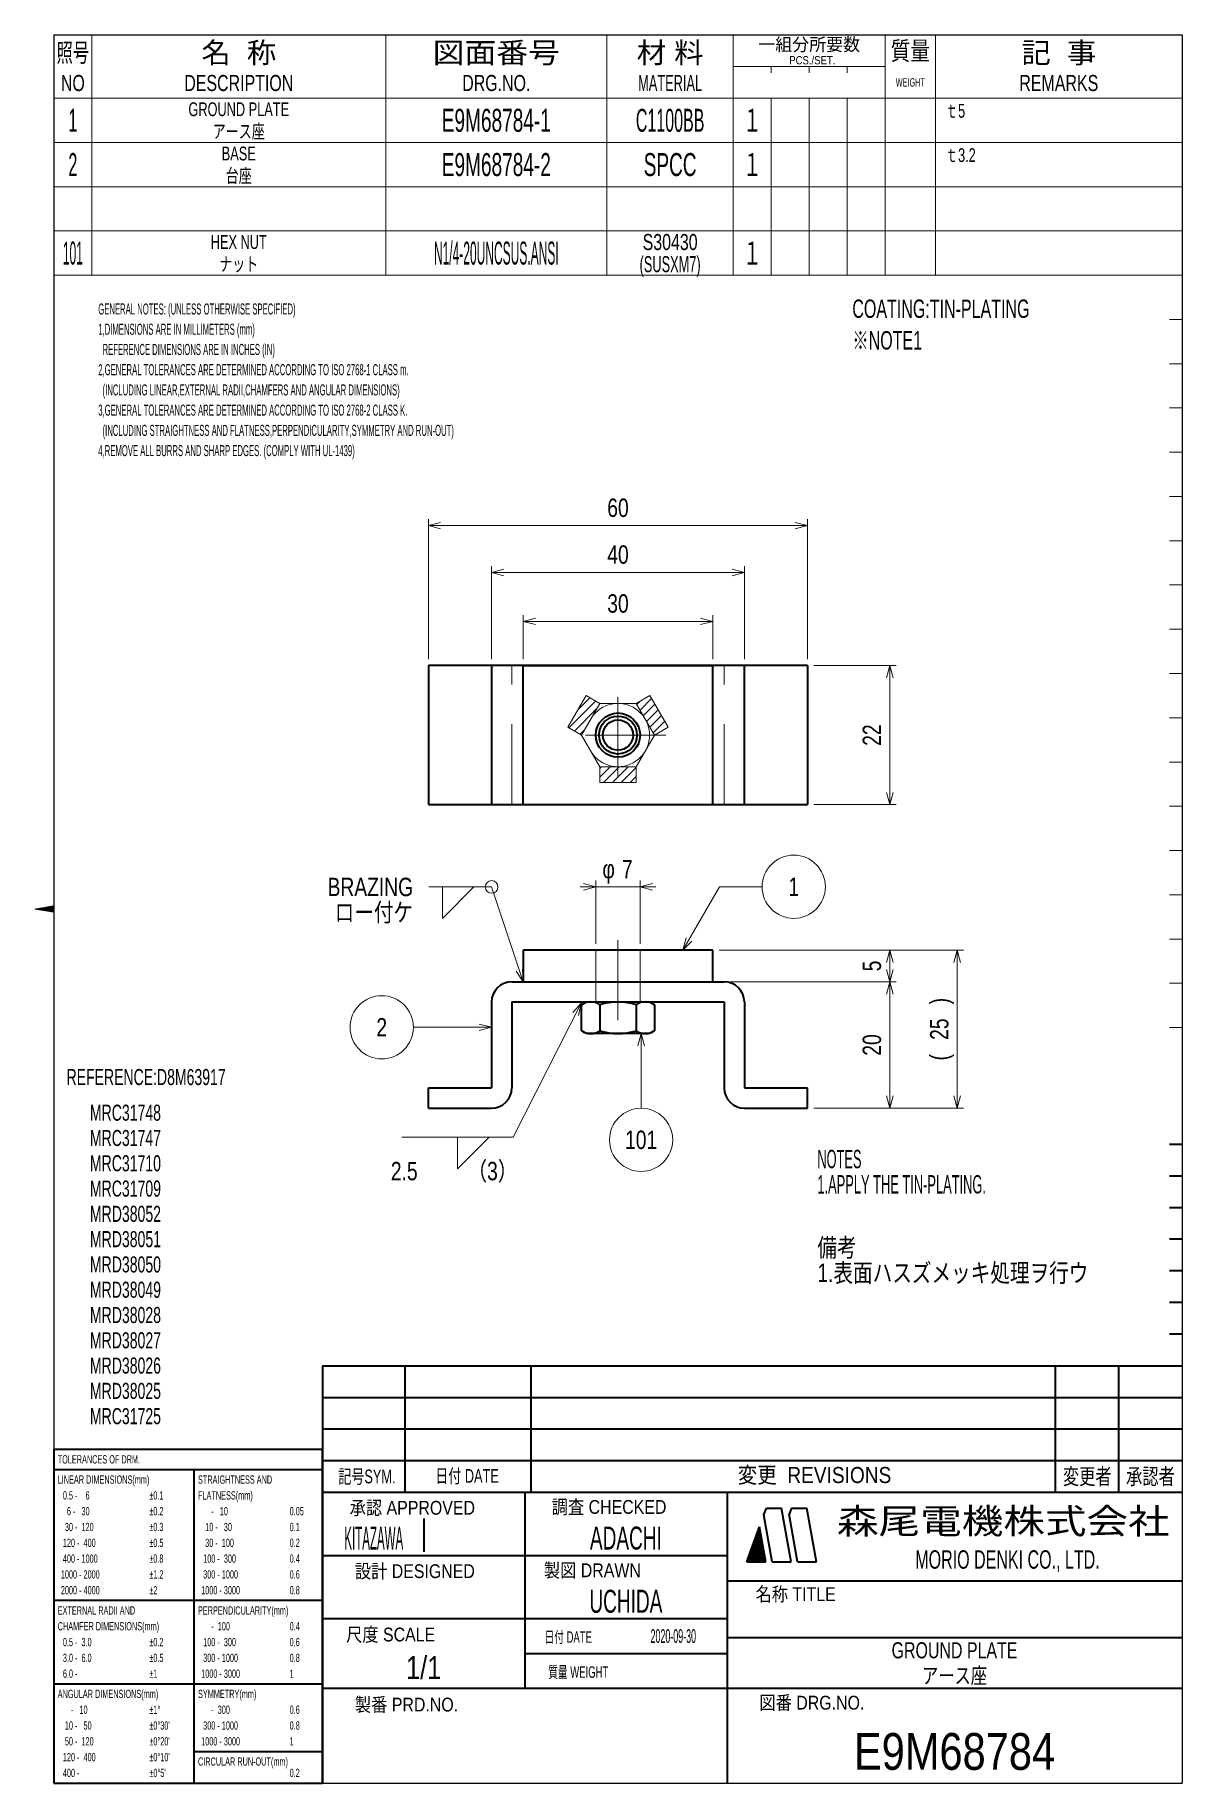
# Model space of a CAD drawing. Header units: millimetres. Extents: x -975 to 199, y 10 to 287.
# Drawn here: x 17.8 to 199.3, y 10.3 to 286.8 of the extents above.
import ezdxf
from ezdxf.enums import TextEntityAlignment as Align

# ---------------------------------------------------------------- set-up
doc = ezdxf.new("R2010")
doc.units = ezdxf.units.MM
for name, pattern in [('DASHDOT', [25.3, 12.7, -6.3, 0, -6.3]), ('DASHED', [19, 12.7, -6.3]), ('DIVIDE', [31.6, 12.7, -6.3, 0, -6.3, 0, -6.3])]:
    doc.linetypes.add(name, pattern=pattern)
for name, color, linetype in [('GR1_02', 7, 'Continuous'), ('GR1_03', 7, 'Continuous'), ('GR1_04', 7, 'Continuous'), ('GR1_15', 7, 'Continuous'), ('GR1_16', 7, 'Continuous'), ('図面枠E9M', 7, 'Continuous'), ('表題、部品表_01', 7, 'Continuous'), ('表題、部品表_02', 7, 'Continuous'), ('表題、部品表_03', 7, 'Continuous')]:
    doc.layers.add(name, color=color, linetype=linetype)
doc.styles.add('HG丸ｺﾞｼｯｸM-PRO', font='')
doc.styles.get('HG丸ｺﾞｼｯｸM-PRO').set_extended_font_data('HG丸ｺﾞｼｯｸM-PRO')
pattern_1 = [(45, (0, 0), (-0.707107, 0.707107), [])]

# ---------------------------------------------------------------- blocks, each defined once
blk = doc.blocks.new('BLKF024')
at = {"layer": '図面枠E9M', "color": 4, "linetype": 'Continuous', "lineweight": 13}
for p, q in [((17.775844, 148.495693), (17.786182, 148.50603)), ((17.897062, 148.47549), (17.955887, 148.534315)), ((18.018281, 148.455287), (18.125593, 148.562599)), ((18.139499, 148.435083), (18.295299, 148.590883)), ((18.260717, 148.41488), (18.465004, 148.619167)), ((18.381936, 148.394677), (18.63471, 148.647452)), ((18.503154, 148.374474), (18.804416, 148.675736)), ((18.624372, 148.354271), (18.974121, 148.70402)), ((18.745591, 148.334068), (19.143827, 148.732304)), ((18.866809, 148.313865), (19.313532, 148.760589)), ((18.988027, 148.293662), (19.483238, 148.788873)), ((19.109245, 148.273459), (19.652944, 148.817157)), ((19.230464, 148.253256), (19.822649, 148.845442)), ((19.351682, 148.233053), (19.992355, 148.873726)), ((19.4729, 148.21285), (20.162061, 148.90201)), ((19.594119, 148.192647), (20.331766, 148.930294)), ((19.715337, 148.172444), (20.501472, 148.958579)), ((19.836555, 148.152241), (20.671177, 148.986863)), ((19.957774, 148.132038), (20.75, 148.924264)), ((20.078992, 148.111835), (20.75, 148.782843)), ((20.20021, 148.091632), (20.75, 148.641421)), ((20.321429, 148.071429), (20.75, 148.5)), ((20.442647, 148.051226), (20.75, 148.358579)), ((20.563865, 148.031022), (20.75, 148.217157)), ((20.685083, 148.010819), (20.75, 148.075736))]:
    blk.add_line(p, q, dxfattribs=at)
blk = doc.blocks.new('BLKF025')
at = {"layer": '図面枠E9M', "color": 3, "linetype": 'Continuous', "lineweight": 35}
for p, q in [((131.756831, 48.999879), (132.5833, 49.826349)), ((131.83776, 49.22223), (132.562102, 49.946572)), ((131.918689, 49.44458), (132.540903, 50.066794)), ((131.999617, 49.66693), (132.519705, 50.187017)), ((132.080546, 49.88928), (132.498506, 50.30724)), ((132.161475, 50.111631), (132.477307, 50.427463)), ((132.242404, 50.333981), (132.456109, 50.547686)), ((132.323333, 50.556331), (132.43491, 50.667909)), ((132.404262, 50.778681), (132.413712, 50.788131)), ((130.407871, 45.246757), (132.943675, 47.782561)), ((130.461969, 45.442276), (132.922477, 47.902784)), ((130.542898, 45.664626), (132.901278, 48.023006)), ((130.549292, 45.246757), (132.964874, 47.662338)), ((130.623827, 45.886976), (132.88008, 48.143229)), ((130.690714, 45.246757), (132.986072, 47.542115)), ((130.704756, 46.109327), (132.858881, 48.263452)), ((130.785684, 46.331677), (132.837682, 48.383675)), ((130.832135, 45.246757), (133.007271, 47.421892)), ((130.866613, 46.554027), (132.816484, 48.503898)), ((130.947542, 46.776377), (132.795285, 48.624121)), ((130.973556, 45.246757), (133.028469, 47.301669)), ((131.028471, 46.998727), (132.774087, 48.744343)), ((131.1094, 47.221078), (132.752888, 48.864566)), ((131.114978, 45.246757), (133.049668, 47.181447)), ((131.190329, 47.443428), (132.73169, 48.984789)), ((131.256399, 45.246757), (133.070866, 47.061224)), ((131.271258, 47.665778), (132.710491, 49.105012)), ((131.352186, 47.888128), (132.689293, 49.225235)), ((131.433115, 48.110479), (132.668094, 49.345457)), ((131.514044, 48.332829), (132.646896, 49.46568)), ((131.594973, 48.555179), (132.625697, 49.585903)), ((131.675902, 48.777529), (132.604499, 49.706126)), ((131.397821, 45.246757), (133.092065, 46.941001)), ((131.539242, 45.246757), (133.113263, 46.820778)), ((131.680663, 45.246757), (133.134462, 46.700555)), ((131.822085, 45.246757), (133.15566, 46.580332)), ((131.963506, 45.246757), (133.176859, 46.46011)), ((132.104927, 45.246757), (133.198057, 46.339887)), ((132.246349, 45.246757), (133.219256, 46.219664)), ((132.38777, 45.246757), (133.240455, 46.099441)), ((132.529191, 45.246757), (133.261653, 45.979218)), ((132.670613, 45.246757), (133.282852, 45.858995)), ((132.812034, 45.246757), (133.30405, 45.738773)), ((132.953455, 45.246757), (133.325249, 45.61855)), ((133.094877, 45.246757), (133.346447, 45.498327)), ((133.236298, 45.246757), (133.367646, 45.378104)), ((133.37772, 45.246757), (133.388844, 45.257881))]:
    blk.add_line(p, q, dxfattribs=at)
blk = doc.blocks.new('BLKF023')
at = {"layer": '図面枠E9M', "color": 2, "linetype": 'Continuous', "lineweight": 25}
for p, q in [((20.75, 286.75), (20.75, 10.25)), ((20.75, 286.75), (199.25, 286.75)), ((199.25, 286.75), (199.25, 10.25)), ((20.75, 10.25), (199.25, 10.25))]:
    blk.add_line(p, q, dxfattribs=at)
at = {"layer": '図面枠E9M', "color": 4, "linetype": 'Continuous', "lineweight": 13}
for p, q in [((199.25, 269.75), (197.25, 269.75)), ((199.25, 262.75), (197.25, 262.75)), ((199.25, 255.75), (197.25, 255.75)), ((199.25, 248.75), (197.25, 248.75)), ((199.25, 241.75), (197.25, 241.75)), ((199.25, 234.75), (197.25, 234.75)), ((199.25, 227.75), (197.25, 227.75)), ((199.25, 220.75), (197.25, 220.75)), ((199.25, 213.75), (197.25, 213.75)), ((199.25, 206.75), (197.25, 206.75)), ((199.25, 199.75), (197.25, 199.75)), ((199.25, 192.75), (197.25, 192.75)), ((199.25, 185.75), (197.25, 185.75)), ((199.25, 178.75), (197.25, 178.75)), ((199.25, 171.75), (197.25, 171.75)), ((199.25, 164.75), (197.25, 164.75)), ((199.25, 157.75), (197.25, 157.75)), ((199.25, 150.75), (197.25, 150.75)), ((20.75, 149), (17.75, 148.5)), ((17.75, 148.5), (20.75, 148)), ((199.25, 143.75), (197.25, 143.75)), ((199.25, 136.75), (197.25, 136.75)), ((197.25, 129.75), (199.25, 129.75))]:
    blk.add_line(p, q, dxfattribs=at)
at = {"layer": '図面枠E9M', "color": 3, "linetype": 'Continuous', "lineweight": 35}
for p, q in [((199.25, 111.25), (197.25, 111.25)), ((199.25, 106.25), (197.25, 106.25)), ((199.25, 101.25), (197.25, 101.25)), ((199.25, 96.25), (197.25, 96.25)), ((199.25, 91.25), (197.25, 91.25)), ((199.25, 86.25), (197.25, 86.25)), ((199.25, 81.25), (197.25, 81.25)), ((63.25, 76.25), (199.25, 76.25)), ((63.25, 76.25), (63.25, 10.25)), ((76.25, 76.25), (76.25, 56.25)), ((96.25, 56.25), (96.25, 76.25)), ((179.25, 56.25), (179.25, 76.25)), ((189.25, 56.25), (189.25, 76.25)), ((63.25, 71.25), (199.25, 71.25)), ((63.25, 66.25), (199.25, 66.25)), ((63.25, 61.25), (199.25, 61.25)), ((63.25, 56.25), (199.25, 56.25)), ((95.25, 56.25), (95.25, 25.25)), ((127.25, 56.25), (127.25, 10.25)), ((133.09, 52.65), (133.48, 53.75)), ((134.39, 45.25), (133.09, 52.65)), ((133.48, 53.75), (135.89, 53.75)), ((137.39, 45.25), (135.89, 53.75)), ((137.43, 53.75), (137.07, 52.76)), ((138.39, 45.25), (137.07, 52.76)), ((137.43, 53.75), (139.89, 53.75)), ((141.39, 45.25), (139.89, 53.75)), ((79.27, 52.11), (79.27, 46.8)), ((130.39, 45.25), (132.41, 50.8)), ((133.39, 45.25), (132.41, 50.8)), ((63.25, 46.25), (127.25, 46.25)), ((130.39, 45.25), (133.39, 45.25)), ((134.39, 45.25), (137.39, 45.25)), ((138.39, 45.25), (141.39, 45.25)), ((127.25, 42.25), (199.25, 42.25)), ((63.25, 36.25), (127.25, 36.25)), ((127.25, 33.25), (199.25, 33.25)), ((95.25, 30.75), (127.25, 30.75)), ((63.25, 25.25), (199.25, 25.25))]:
    blk.add_line(p, q, dxfattribs=at)
at = {"layer": '図面枠E9M', "color": 4, "linetype": 'Continuous', "lineweight": 13}
blk.add_blockref('BLKF024', (0, 0), dxfattribs=at)
at = {"layer": '図面枠E9M', "color": 3, "linetype": 'Continuous', "lineweight": 35}
blk.add_blockref('BLKF025', (0, 0), dxfattribs=at)
at = {"layer": '図面枠E9M', "color": 4, "linetype": 'Continuous', "lineweight": 13, "style": 'HG丸ｺﾞｼｯｸM-PRO'}
for s, height, width, p in [('記号SYM.', 2.182, 0.69227, (70.28, 58.74)), ('日付 DATE', 2.182, 0.692507, (86.12, 58.83)), ('変更  REVISIONS', 2.5455, 0.887352, (141.1, 58.97)), ('変更者', 2.545, 0.741121, (184.25, 58.75)), ('承認者', 2.545, 0.741121, (194.25, 58.75)), ('調査 CHECKED', 2.182, 0.863174, (108.59, 53.92)), ('承認 APPROVED', 2.1818, 0.863151, (77.46, 53.79)), ('設計 DESIGNED', 2.1818, 0.862613, (77.86, 43.76)), ('製図 DRAWN', 2.182, 0.863099, (105.95, 43.9)), ('名称 TITLE', 2.182, 0.862489, (138.11, 40.12)), ('尺度 SCALE', 2.182, 0.862581, (74.03, 33.74)), ('日付 DATE', 1.818, 0.618255, (102.13, 33.34)), ('質量 WEIGHT', 1.818, 0.618812, (103.71, 27.8)), ('製番 PRD.NO.', 2.182, 0.863299, (76.54, 22.66)), ('図番 DRG.NO.', 2.182, 0.863083, (140.68, 22.96))]:
    blk.add_text(s, height=height, dxfattribs=dict(at, width=width)).set_placement(p, align=Align.MIDDLE_CENTER)
at = {"layer": '図面枠E9M', "color": 2, "linetype": 'Continuous', "lineweight": 25, "style": 'HG丸ｺﾞｼｯｸM-PRO', "width": 1.206081}
blk.add_text('森尾電機株式会社', height=4, dxfattribs=at).set_placement((170.97, 51.68), align=Align.MIDDLE_CENTER)
at = {"layer": '図面枠E9M', "color": 3, "linetype": 'Continuous', "lineweight": 35, "style": 'HG丸ｺﾞｼｯｸM-PRO', "width": 0.652197}
blk.add_text('MORIO DENKI CO., LTD.', height=2.9091, dxfattribs=at).set_placement((171.63, 45.61), align=Align.MIDDLE_CENTER)
blk = doc.blocks.new('BLKF026')
at = {"layer": '図面枠E9M', "color": 3, "linetype": 'Continuous', "lineweight": 35, "style": 'HG丸ｺﾞｼｯｸM-PRO'}
for s, height, width, p in [('KITAZAWA', 3.636, 0.374534, (71.36, 49)), ('ADACHI', 3.636, 0.619335, (111.25, 49)), ('UCHIDA', 3.636, 0.61989, (111.25, 39)), ('2020-09-30', 2.182, 0.482412, (118.75, 33.5)), ('1/1', 3.636, 0.828847, (79.25, 28.5)), ('GROUND PLATE', 2.5455, 0.741273, (163.25, 31.25)), ('E9M68784', 5.818, 0.845879, (163.25, 15.25))]:
    blk.add_text(s, height=height, dxfattribs=dict(at, width=width)).set_placement(p, align=Align.MIDDLE_CENTER)
blk = doc.blocks.new('BLKF027')
at = {"layer": '表題、部品表_02', "color": 4, "linetype": 'Continuous', "lineweight": 13}
for p, q in [((20.75, 276.75), (20.75, 269.75)), ((20.75, 276.75), (199.25, 276.75)), ((26.75, 276.75), (26.75, 269.75)), ((73.25, 276.75), (73.25, 269.75)), ((108.25, 276.75), (108.25, 269.75)), ((128.25, 276.75), (128.25, 269.75)), ((134.25, 276.75), (134.25, 269.75)), ((140.25, 276.75), (140.25, 269.75)), ((146.25, 269.75), (146.25, 276.75)), ((152.25, 276.75), (152.25, 269.75)), ((160.25, 276.75), (160.25, 269.75)), ((199.25, 276.75), (199.25, 269.75)), ((20.75, 269.75), (199.25, 269.75))]:
    blk.add_line(p, q, dxfattribs=at)
blk = doc.blocks.new('BLKF034')
at = {"layer": 'GR1_04', "color": 3, "linetype": 'Continuous', "lineweight": 35}
for p, q in [((104.23, 133.35), (105, 133.79)), ((104.23, 129.24), (104.23, 133.35)), ((105, 133.79), (115, 133.79)), ((107.11, 133.35), (107.11, 129.24)), ((112.89, 133.35), (112.89, 129.24)), ((115, 133.79), (115.77, 133.35)), ((115.77, 133.35), (115.77, 129.24)), ((105, 128.79), (104.23, 129.24)), ((115, 128.79), (105, 128.79)), ((115.77, 129.24), (115, 128.79))]:
    blk.add_line(p, q, dxfattribs=at)
for centre, radius, start, end in [((105.67, 131.24), 2.56, 55.6158, 124.3842), ((110, 124.24), 9.55, 72.412, 107.588), ((114.33, 131.24), 2.56, 55.6158, 124.3842), ((105.67, 131.35), 2.56, 235.6158, 304.3842), ((110, 138.35), 9.55, 252.412, 287.588), ((114.33, 131.35), 2.56, 235.6158, 304.3842)]:
    blk.add_arc(centre, radius, start, end, dxfattribs=at)
blk = doc.blocks.new('BLKF035')
at = {"layer": 'GR1_02', "color": 3, "linetype": 'Continuous', "lineweight": 35}
for p, q in [((95, 165.01), (95, 187.01)), ((95, 187.01), (125, 187.01)), ((125, 165.01), (125, 187.01)), ((95, 165.01), (125, 165.01))]:
    blk.add_line(p, q, dxfattribs=at)
at = {"layer": 'GR1_02', "color": 4, "linetype": 'DASHDOT', "lineweight": 13}
for p, q in [((110, 169.36), (110, 183.06)), ((117.57, 176.01), (102.47, 176.01))]:
    blk.add_line(p, q, dxfattribs=at)
at = {"layer": 'GR1_02', "color": 3, "linetype": 'Continuous', "lineweight": 35}
blk.add_circle((110, 176.01), 3.5, dxfattribs=at)
blk = doc.blocks.new('BLKF037')
at = {"layer": 'GR1_02', "color": 3, "linetype": 'Continuous', "lineweight": 35}
for p, q in [((125, 141.99), (95, 141.99)), ((95, 141.99), (95, 136.99)), ((125, 136.99), (125, 141.99)), ((95, 136.99), (125, 136.99))]:
    blk.add_line(p, q, dxfattribs=at)
blk = doc.blocks.new('BLKF036')
at = {"layer": 'GR1_02', "color": 4, "linetype": 'DASHED', "lineweight": 13}
for p, q in [((106.5, 141.99), (106.5, 136.99)), ((113.5, 141.99), (113.5, 136.99))]:
    blk.add_line(p, q, dxfattribs=at)
at = {"layer": 'GR1_02', "color": 3, "linetype": 'Continuous', "lineweight": 35}
blk.add_blockref('BLKF037', (0, 0), dxfattribs=at)
blk = doc.blocks.new('BLKF038')
at = {"layer": 'GR1_03', "color": 3, "linetype": 'Continuous', "lineweight": 35}
for p, q in [((93.2, 136.99), (126.8, 136.99)), ((90, 133.79), (90, 120.19)), ((93.2, 133.79), (93.2, 120.19)), ((93.2, 133.79), (126.8, 133.79)), ((126.8, 133.79), (126.8, 120.19)), ((130, 133.79), (130, 120.19)), ((80, 116.99), (80, 120.19)), ((80, 120.19), (90, 120.19)), ((130, 120.19), (140, 120.19)), ((140, 116.99), (140, 120.19)), ((80, 116.99), (90, 116.99)), ((130, 116.99), (140, 116.99))]:
    blk.add_line(p, q, dxfattribs=at)
at = {"layer": 'GR1_03', "color": 4, "linetype": 'DASHED', "lineweight": 13}
for p, q in [((106.5, 136.99), (106.5, 133.79)), ((113.5, 136.99), (113.5, 133.79))]:
    blk.add_line(p, q, dxfattribs=at)
at = {"layer": 'GR1_03', "color": 3, "linetype": 'Continuous', "lineweight": 35}
for centre, start, end in [((93.2, 133.79), 90, 180), ((126.8, 133.79), 0, 90), ((90, 120.19), 270, 0), ((130, 120.19), 180, 270)]:
    blk.add_arc(centre, 3.2, start, end, dxfattribs=at)
blk = doc.blocks.new('BLKF039')
at = {"layer": 'GR1_03', "color": 3, "linetype": 'Continuous', "lineweight": 35}
for p, q in [((80, 187.01), (80, 165.01)), ((140, 187.01), (80, 187.01)), ((90, 187.01), (90, 165.01)), ((130, 165.01), (130, 187.01)), ((140, 187.01), (140, 165.01)), ((80, 165.01), (140, 165.01))]:
    blk.add_line(p, q, dxfattribs=at)
at = {"layer": 'GR1_03', "color": 4, "linetype": 'DASHED', "lineweight": 13}
for p, q in [((93.2, 165.01), (93.2, 187.01)), ((126.8, 165.01), (126.8, 187.01))]:
    blk.add_line(p, q, dxfattribs=at)
blk = doc.blocks.new('BLKF040')
at = {"layer": 'GR1_04', "color": 4, "linetype": 'DASHED', "lineweight": 13}
for p, q in [((107.11, 181.01), (104.23, 176.01)), ((112.89, 181.01), (107.11, 181.01)), ((115.77, 176.01), (112.89, 181.01)), ((104.23, 176.01), (107.11, 171.01)), ((112.89, 171.01), (115.77, 176.01)), ((107.11, 171.01), (112.89, 171.01))]:
    blk.add_line(p, q, dxfattribs=at)
blk.add_circle((110, 176.01), 5, dxfattribs=at)
at = {"layer": 'GR1_04', "color": 3, "linetype": 'Continuous', "lineweight": 35}
for radius in [3, 2.4]:
    blk.add_circle((110, 176.01), radius, dxfattribs=at)
blk = doc.blocks.new('FXTIP_ARROW_S')
at = {"color": 0, "linetype": 'Continuous', "lineweight": -2}
for q in [(-1, 0), (-0.97, 0.26), (-0.97, -0.26)]:
    blk.add_line((0, 0), q, dxfattribs=at)
blk = doc.blocks.new('FXTIP_ARROW_E')
at = {"color": 0, "linetype": 'Continuous', "lineweight": -2}
for q in [(-1, 0), (-0.97, 0.26), (-0.97, -0.26)]:
    blk.add_line((0, 0), q, dxfattribs=at)
blk = doc.blocks.new('BLKF041')
at = {"layer": '表題、部品表_02', "color": 4, "linetype": 'Continuous', "lineweight": 13}
for p, q in [((20.75, 269.75), (20.75, 262.75)), ((20.75, 269.75), (199.25, 269.75)), ((26.75, 269.75), (26.75, 262.75)), ((73.25, 269.75), (73.25, 262.75)), ((108.25, 269.75), (108.25, 262.75)), ((128.25, 269.75), (128.25, 262.75)), ((134.25, 269.75), (134.25, 262.75)), ((140.25, 269.75), (140.25, 262.75)), ((146.25, 262.75), (146.25, 269.75)), ((152.25, 269.75), (152.25, 262.75)), ((160.25, 269.75), (160.25, 262.75)), ((199.25, 269.75), (199.25, 262.75)), ((20.75, 262.75), (199.25, 262.75))]:
    blk.add_line(p, q, dxfattribs=at)
blk = doc.blocks.new('BLKF043')
at = {"layer": '表題、部品表_02', "color": 4, "linetype": 'Continuous', "lineweight": 13}
for p, q in [((20.75, 255.75), (20.75, 248.75)), ((20.75, 255.75), (199.25, 255.75)), ((26.75, 255.75), (26.75, 248.75)), ((73.25, 255.75), (73.25, 248.75)), ((108.25, 255.75), (108.25, 248.75)), ((128.25, 255.75), (128.25, 248.75)), ((134.25, 255.75), (134.25, 248.75)), ((140.25, 255.75), (140.25, 248.75)), ((146.25, 248.75), (146.25, 255.75)), ((152.25, 255.75), (152.25, 248.75)), ((160.25, 255.75), (160.25, 248.75)), ((199.25, 255.75), (199.25, 248.75)), ((20.75, 248.75), (199.25, 248.75))]:
    blk.add_line(p, q, dxfattribs=at)
blk = doc.blocks.new('BLKF045')
at = {"layer": '表題、部品表_02', "color": 4, "linetype": 'Continuous', "lineweight": 13}
for p, q in [((20.75, 262.75), (20.75, 255.75)), ((20.75, 262.75), (199.25, 262.75)), ((26.75, 262.75), (26.75, 255.75)), ((73.25, 262.75), (73.25, 255.75)), ((108.25, 262.75), (108.25, 255.75)), ((128.25, 262.75), (128.25, 255.75)), ((134.25, 262.75), (134.25, 255.75)), ((140.25, 262.75), (140.25, 255.75)), ((146.25, 255.75), (146.25, 262.75)), ((152.25, 262.75), (152.25, 255.75)), ((160.25, 262.75), (160.25, 255.75)), ((199.25, 262.75), (199.25, 255.75)), ((20.75, 255.75), (199.25, 255.75))]:
    blk.add_line(p, q, dxfattribs=at)
blk = doc.blocks.new('BLKF047')
at = {"layer": '表題、部品表_01', "color": 4, "linetype": 'Continuous', "lineweight": 13}
for p, q in [((20.75, 286.75), (20.75, 276.75)), ((20.75, 286.75), (199.25, 286.75)), ((26.75, 286.75), (26.75, 276.75)), ((73.25, 286.75), (73.25, 276.75)), ((108.25, 286.75), (108.25, 276.75)), ((128.25, 286.75), (128.25, 276.75)), ((152.25, 286.75), (152.25, 276.75)), ((160.25, 286.75), (160.25, 276.75)), ((199.25, 286.75), (199.25, 276.75)), ((128.25, 281.75), (152.25, 281.75)), ((134.25, 280.75), (134.25, 281.75)), ((140.25, 281.75), (140.25, 280.75)), ((146.25, 281.75), (146.25, 280.75)), ((20.75, 276.75), (199.25, 276.75))]:
    blk.add_line(p, q, dxfattribs=at)
at = {"layer": '表題、部品表_01', "color": 3, "linetype": 'Continuous', "lineweight": 35, "style": 'HG丸ｺﾞｼｯｸM-PRO'}
for s, height, width, p in [('照号', 2.909, 0.651535, (23.75, 283.95)), ('名  称', 3.273, 1.042426, (50, 283.95)), ('図面番号', 3.273, 1.127518, (90.75, 283.95)), ('材 料', 3.273, 1.042439, (118.25, 283.95)), ('一組分所要数', 2.036, 0.966638, (140.25, 285.25)), ('質量', 2.909, 0.781842, (156.25, 284.25)), ('記  事', 3.273, 1.042426, (179.75, 283.95)), ('PCS./SET.', 1.309, 0.862935, (140.75, 282.75)), ('NO', 2.545, 0.740841, (23.75, 279.15)), ('DESCRIPTION', 2.5455, 0.741365, (50, 279.15)), ('DRG.NO.', 2.545, 0.741189, (90.75, 279.15)), ('MATERIAL', 2.545, 0.594756, (118.25, 279.15)), ('WEIGHT', 1.309, 0.635507, (156.25, 279.25)), ('REMARKS', 2.545, 0.742803, (179.75, 279.15))]:
    blk.add_text(s, height=height, dxfattribs=dict(at, width=width)).set_placement(p, align=Align.MIDDLE_CENTER)
blk = doc.blocks.new('BLKF046')
at = {"layer": '表題、部品表_01', "color": 3, "linetype": 'Continuous', "lineweight": 13}
blk.add_blockref('BLKF047', (0, 0), dxfattribs=at)
blk = doc.blocks.new('BLKF048')
at = {"layer": '図面枠E9M', "color": 3, "linetype": 'Continuous', "lineweight": 35}
for p, q in [((20.75, 63.05), (63.25, 63.05)), ((20.75, 63.05), (20.75, 10.25)), ((63.25, 10.25), (63.25, 63.05)), ((20.75, 59.85), (63.25, 59.85)), ((42.95, 10.25), (42.95, 59.85)), ((20.75, 39.15), (42.95, 39.15)), ((42.95, 39.15), (63.25, 39.15)), ((20.75, 25.95), (42.95, 25.95)), ((42.95, 25.95), (63.25, 25.95)), ((42.95, 15.25), (63.25, 15.25)), ((20.75, 10.25), (63.25, 10.25))]:
    blk.add_line(p, q, dxfattribs=at)
at = {"layer": '図面枠E9M', "color": 4, "linetype": 'Continuous', "lineweight": 13, "style": 'HG丸ｺﾞｼｯｸM-PRO'}
for s, height, width, p in [('TOLERANCES OF DRM.', 1.3091, 0.578171, (21.35, 61.45)), ('LINEAR DIMENSIONS(mm)', 1.3091, 0.578157, (21.35, 58.25)), ('STRAIGHTNESS AND', 1.3091, 0.577537, (43.55, 58.25)), (' 0.5 -    6', 1.3091, 0.576124, (21.85, 55.75)), ('±0.1', 1.309, 0.576447, (35.85, 55.75)), ('FLATNESS(mm)', 1.3091, 0.578373, (43.55, 55.75)), ('   6 -   30', 1.3091, 0.576367, (21.85, 53.25)), ('±0.2', 1.309, 0.576447, (35.85, 53.25)), ('     -   10', 1.3091, 0.576414, (44.05, 53.25)), ('0.05', 1.309, 0.575594, (58.05, 53.25)), ('  30 -  120', 1.3091, 0.576292, (21.85, 50.75)), ('±0.3', 1.309, 0.576447, (35.85, 50.75)), ('  10 -   30', 1.3091, 0.576326, (44.05, 50.75)), ('0.1', 1.309, 0.575388, (58.05, 50.75)), (' 120 -  400', 1.3091, 0.576261, (21.85, 48.25)), ('±0.5', 1.309, 0.576447, (35.85, 48.25)), ('  30 -  100', 1.3091, 0.576292, (44.05, 48.25)), ('0.2', 1.309, 0.575388, (58.05, 48.25)), (' 400 - 1000', 1.3091, 0.576235, (21.85, 45.75)), ('±0.8', 1.309, 0.576447, (35.85, 45.75)), (' 100 -  300', 1.3091, 0.576261, (44.05, 45.75)), ('0.4', 1.309, 0.575388, (58.05, 45.75)), ('1000 - 2000', 1.3091, 0.576211, (21.85, 43.25)), ('±1.2', 1.309, 0.576447, (35.85, 43.25)), (' 300 - 1000', 1.3091, 0.576235, (44.05, 43.25)), ('0.6', 1.309, 0.575388, (58.05, 43.25)), ('2000 - 4000', 1.3091, 0.576211, (21.85, 40.75)), ('±2', 1.309, 0.577311, (35.85, 40.75)), ('1000 - 3000', 1.3091, 0.576211, (44.05, 40.75)), ('0.8', 1.309, 0.575388, (58.05, 40.75)), ('EXTERNAL RADII AND', 1.3091, 0.577966, (21.35, 37.55)), ('PERPENDICULARITY(mm)', 1.3091, 0.577743, (43.55, 37.55)), ('CHAMFER DIMENSIONS(mm)', 1.3091, 0.57813, (21.35, 35.05)), (' 0.5 -  3.0', 1.3091, 0.575865, (21.85, 32.55)), ('±0.2', 1.309, 0.576447, (35.85, 32.55)), (' 100 -  300', 1.3091, 0.576261, (44.05, 32.55)), ('     -  100', 1.3091, 0.576367, (44.05, 35.05)), ('0.4', 1.309, 0.575388, (58.05, 35.05)), ('0.6', 1.309, 0.575388, (58.05, 32.55)), (' 3.0 -  6.0', 1.3091, 0.575865, (21.85, 30.05)), ('±0.5', 1.309, 0.576447, (35.85, 30.05)), (' 300 - 1000', 1.3091, 0.576235, (44.05, 30.05)), ('0.8', 1.309, 0.575388, (58.05, 30.05)), (' 6.0 -', 1.309, 0.576034, (21.85, 27.55)), ('±1', 1.309, 0.577311, (35.85, 27.55)), ('1000 - 3000', 1.3091, 0.576211, (44.05, 27.55)), ('1', 1.31, 0.576062, (58.05, 27.55)), ('ANGULAR DIMENSIONS(mm)', 1.3091, 0.577928, (21.35, 24.35)), ('SYMMETRY(mm)', 1.3091, 0.577897, (43.55, 24.35)), ('     -   10', 1.3091, 0.576414, (21.85, 21.85)), ('±1°', 1.309, 0.577649, (35.85, 21.85)), ('     -  300', 1.3091, 0.576367, (44.05, 21.85)), ('0.6', 1.309, 0.575388, (58.05, 21.85)), ('  10 -   50', 1.3091, 0.576326, (21.85, 19.35)), ("±0°30'", 1.309, 0.576786, (35.85, 19.35)), (' 300 - 1000', 1.3091, 0.576235, (44.05, 19.35)), ('0.8', 1.309, 0.575388, (58.05, 19.35)), ('  50 -  120', 1.3091, 0.576292, (21.85, 16.85)), ("±0°20'", 1.309, 0.576786, (35.85, 16.85)), ('1000 - 3000', 1.3091, 0.576211, (44.05, 16.85)), ('1', 1.31, 0.576062, (58.05, 16.85)), (' 120 -  400', 1.3091, 0.576261, (21.85, 14.35)), ("±0°10'", 1.309, 0.576786, (35.85, 14.35)), ('CIRCULAR RUN-OUT(mm)', 1.3091, 0.577678, (43.55, 13.65)), (' 400 -', 1.309, 0.576375, (21.85, 11.85)), ("±0°5'", 1.309, 0.576932, (35.85, 11.85)), ('0.2', 1.309, 0.575388, (58.05, 11.85))]:
    blk.add_text(s, height=height, dxfattribs=dict(at, width=width)).set_placement(p, align=Align.MIDDLE_LEFT)
blk = doc.blocks.new('BLKF049')
at = {"layer": 'GR1_16', "color": 4, "linetype": 'DIVIDE', "lineweight": 13}
for p, q in [((107.11, 168.51), (107.11, 171.01)), ((107.11, 171.01), (112.89, 171.01)), ((112.89, 168.51), (112.89, 171.01)), ((112.89, 168.51), (107.11, 168.51))]:
    blk.add_line(p, q, dxfattribs=at)
blk = doc.blocks.new('BLKF050')
at = {"layer": 'GR1_16', "color": 4, "linetype": 'DIVIDE', "lineweight": 13}
for p, q in [((115.05, 182.26), (112.89, 181.01)), ((115.77, 176.01), (112.89, 181.01)), ((115.05, 182.26), (117.94, 177.26)), ((117.94, 177.26), (115.77, 176.01))]:
    blk.add_line(p, q, dxfattribs=at)
blk = doc.blocks.new('BLKF051')
at = {"layer": 'GR1_16', "color": 4, "linetype": 'DIVIDE', "lineweight": 13}
for p, q in [((104.95, 182.26), (102.06, 177.26)), ((104.23, 176.01), (107.11, 181.01)), ((104.95, 182.26), (107.11, 181.01)), ((102.06, 177.26), (104.23, 176.01))]:
    blk.add_line(p, q, dxfattribs=at)

msp = doc.modelspace()

# ---------------------------------------------------------------- hatches: boundary and pattern name
at = {"layer": 'GR1_16', "linetype": 'DIVIDE', "lineweight": 13}
h = msp.add_hatch(dxfattribs=at)
h.set_pattern_fill('_USER', color=4, angle=45, style=0, pattern_type=0)
h.set_pattern_definition(pattern_1)
h.paths.add_polyline_path([(104.23, 176.01), (102.06, 177.26), (104.95, 182.26), (107.11, 181.01)], flags=0)
h = msp.add_hatch(dxfattribs=at)
h.set_pattern_fill('_USER', color=4, angle=45, style=0, pattern_type=0)
h.set_pattern_definition(pattern_1)
h.paths.add_polyline_path([(115.77, 176.01), (117.94, 177.26), (115.05, 182.26), (112.89, 181.01)], flags=0)
h = msp.add_hatch(dxfattribs=at)
h.set_pattern_fill('_USER', color=4, angle=45, style=0, pattern_type=0)
h.set_pattern_definition(pattern_1)
h.paths.add_polyline_path([(107.11, 171.01), (107.11, 168.51), (112.89, 168.51), (112.89, 171.01)], flags=0)

# ---------------------------------------------------------------- linework, layer by layer
at = {"layer": 'GR1_03', "color": 4, "linetype": 'DASHDOT', "lineweight": 13}
msp.add_line((110, 143.59), (110, 126.99), dxfattribs=at)
at = {"layer": 'GR1_15', "color": 4, "linetype": 'Continuous', "lineweight": 13}
for p, q in [((120.28, 141.99), (126.07, 152.02)), ((126.07, 152.02), (132.81, 152.02)), ((90, 129.79), (77.62, 129.79)), ((113.66, 128.79), (113.66, 116.99))]:
    msp.add_line(p, q, dxfattribs=at)
for centre in [(137.81, 152.02), (72.62, 129.79), (113.66, 111.99)]:
    msp.add_circle(centre, 5, dxfattribs=at)
at = {"layer": 'GR1_16', "color": 4, "linetype": 'Continuous', "lineweight": 13}
for p, q in [((80, 188.01), (80, 210.14)), ((140, 188.01), (140, 210.14)), ((80, 209.14), (140, 209.14)), ((90, 188.01), (90, 202.74)), ((130, 188.01), (130, 202.74)), ((90, 201.74), (130, 201.74)), ((95, 188.01), (95, 195)), ((95, 194), (125, 194)), ((125, 188.01), (125, 195)), ((141, 187.01), (154, 187.01)), ((153, 165.01), (153, 187.01)), ((141, 165.01), (154, 165.01)), ((106.5, 142.99), (106.5, 152.99)), ((113.5, 142.99), (113.5, 152.99)), ((90, 151.99), (80.08, 151.99)), ((82.21, 151.99), (82.21, 146.99)), ((82.21, 146.99), (87.21, 151.99)), ((95, 136.99), (90, 151.99)), ((104, 151.99), (106.5, 151.99)), ((106.5, 151.99), (113.5, 151.99)), ((113.5, 151.99), (116, 151.99)), ((126, 141.99), (154, 141.99)), ((153, 136.99), (153, 141.99)), ((127.8, 136.99), (154, 136.99)), ((153, 116.99), (153, 136.99)), ((104.19, 133.6), (93.44, 112.41)), ((141, 116.99), (154, 116.99)), ((93.44, 112.41), (75.79, 112.41)), ((84.62, 112.41), (84.62, 107.41)), ((84.62, 107.41), (89.62, 112.41))]:
    msp.add_line(p, q, dxfattribs=at)
at = {"layer": 'GR1_16', "color": 3, "linetype": 'Continuous', "lineweight": 13}
for p, q in [((126, 141.99), (164.66, 141.99)), ((163.66, 116.99), (163.66, 141.99)), ((141, 116.99), (164.66, 116.99))]:
    msp.add_line(p, q, dxfattribs=at)
at = {"layer": 'GR1_16', "color": 4, "linetype": 'Continuous', "lineweight": 13}
msp.add_circle((90, 151.99), 1, dxfattribs=at)

# ---------------------------------------------------------------- block references
at = {"layer": 'GR1_02', "color": 3, "linetype": 'Continuous', "lineweight": 35}
msp.add_blockref('BLKF035', (0, 0), dxfattribs=at)
at = {"layer": 'GR1_02', "color": 4, "linetype": 'DASHED', "lineweight": 13}
msp.add_blockref('BLKF036', (0, 0), dxfattribs=at)
at = {"layer": 'GR1_03', "color": 3, "linetype": 'Continuous', "lineweight": 35}
for name in ['BLKF039', 'BLKF038']:
    msp.add_blockref(name, (0, 0), dxfattribs=at)
at = {"layer": 'GR1_04', "color": 4, "linetype": 'DASHED', "lineweight": 13}
msp.add_blockref('BLKF040', (0, 0), dxfattribs=at)
at = {"layer": 'GR1_04', "color": 3, "linetype": 'Continuous', "lineweight": 35}
msp.add_blockref('BLKF034', (0, 0), dxfattribs=at)
at = {"layer": 'GR1_15', "color": 4, "linetype": 'Continuous', "lineweight": 13, "xscale": 2, "yscale": 2}
for p, rotation in [((120.28, 141.99), 240), ((113.66, 128.79), 90)]:
    msp.add_blockref('FXTIP_ARROW_S', p, dxfattribs=dict(at, rotation=rotation))
msp.add_blockref('FXTIP_ARROW_S', (90, 129.79), dxfattribs=at)
at = {"layer": 'GR1_16', "color": 4, "linetype": 'Continuous', "lineweight": 13, "xscale": 2, "yscale": 2}
for name, p, rotation in [('FXTIP_ARROW_S', (80, 209.14), 180), ('FXTIP_ARROW_E', (140, 209.14), 360), ('FXTIP_ARROW_S', (90, 201.74), 180), ('FXTIP_ARROW_E', (130, 201.74), 360), ('FXTIP_ARROW_S', (95, 194), 180), ('FXTIP_ARROW_E', (125, 194), 360), ('FXTIP_ARROW_E', (153, 187.01), 90), ('FXTIP_ARROW_S', (153, 165.01), 270), ('FXTIP_ARROW_E', (106.5, 151.99), 360), ('FXTIP_ARROW_S', (113.5, 151.99), 180), ('FXTIP_ARROW_E', (153, 141.99), 90), ('FXTIP_ARROW_S', (95, 136.99), 288.434948822922), ('FXTIP_ARROW_S', (153, 136.99), 270), ('FXTIP_ARROW_E', (153, 136.99), 90), ('FXTIP_ARROW_S', (104.19, 133.6), 63.08768138577008), ('FXTIP_ARROW_S', (153, 116.99), 270)]:
    msp.add_blockref(name, p, dxfattribs=dict(at, rotation=rotation))
at = {"layer": 'GR1_16', "color": 4, "linetype": 'DIVIDE', "lineweight": 13}
for name in ['BLKF051', 'BLKF050', 'BLKF049']:
    msp.add_blockref(name, (0, 0), dxfattribs=at)
at = {"layer": 'GR1_16', "color": 3, "linetype": 'Continuous', "lineweight": 13, "xscale": 2, "yscale": 2}
for name, p, rotation in [('FXTIP_ARROW_E', (163.66, 141.99), 90), ('FXTIP_ARROW_S', (163.66, 116.99), 270)]:
    msp.add_blockref(name, p, dxfattribs=dict(at, rotation=rotation))
at = {"layer": '図面枠E9M', "color": 4, "linetype": 'Continuous', "lineweight": 35}
msp.add_blockref('BLKF023', (0, 0), dxfattribs=at)
at = {"layer": '図面枠E9M', "color": 4, "linetype": 'Continuous', "lineweight": 13}
msp.add_blockref('BLKF048', (0, 0), dxfattribs=at)
at = {"layer": '図面枠E9M', "color": 3, "linetype": 'Continuous', "lineweight": 35}
msp.add_blockref('BLKF026', (0, 0), dxfattribs=at)
at = {"layer": '表題、部品表_01', "color": 3, "linetype": 'Continuous', "lineweight": 13}
msp.add_blockref('BLKF046', (0, 0), dxfattribs=at)
at = {"layer": '表題、部品表_02', "color": 4, "linetype": 'Continuous', "lineweight": 13}
for name in ['BLKF027', 'BLKF041', 'BLKF045', 'BLKF043']:
    msp.add_blockref(name, (0, 0), dxfattribs=at)

# ---------------------------------------------------------------- texts
at = {"layer": 'GR1_15', "color": 3, "linetype": 'Continuous', "lineweight": 35, "style": 'HG丸ｺﾞｼｯｸM-PRO', "width": 0.784542}
for s, height, p in [('1', 2.91, (137.81, 152.02)), ('2', 2.91, (72.62, 129.79)), ('101', 2.909, (113.66, 111.99))]:
    msp.add_text(s, height=height, rotation=0, dxfattribs=at).set_placement(p, align=Align.MIDDLE_CENTER)
at = {"layer": 'GR1_16', "color": 3, "linetype": 'Continuous', "lineweight": 35, "style": 'HG丸ｺﾞｼｯｸM-PRO'}
for s, height, rotation, width, p in [('60', 2.909, 0, 0.784542, (110, 209.64)), ('40', 2.909, 0, 0.784542, (110, 202.24)), ('30', 2.909, 0, 0.784542, (110, 194.5)), ('22', 2.909, 90, 0.784542, (152.5, 176.01)), ('φ', 2.91, 0, 0.781842, (108.52, 152.49)), ('7', 2.91, 0, 0.784542, (111.48, 152.49)), ('5', 2.91, 90, 0.784542, (152.5, 139.49)), (')', 2.91, 90, 0.781868, (163.16, 133.93)), ('25', 2.909, 90, 0.784542, (163.16, 129.49)), ('20', 2.909, 90, 0.784542, (152.5, 126.99)), ('(', 2.91, 90, 0.781868, (163.16, 125.05))]:
    msp.add_text(s, height=height, rotation=rotation, dxfattribs=dict(at, width=width)).set_placement(p, align=Align.BOTTOM_CENTER)
for s, width, p in [('BRAZING', 0.782288, (77.58, 151.99)), ('ロー付ケ', 0.781842, (77.58, 147.99))]:
    msp.add_text(s, height=2.909, dxfattribs=dict(at, width=width)).set_placement(p, align=Align.MIDDLE_RIGHT)
for s, width, p in [('2.5', 0.784839, (74.06, 104.72)), ('（3）', 0.782573, (86.19, 104.72))]:
    msp.add_text(s, height=2.909, dxfattribs=dict(at, width=width)).set_placement(p, align=Align.BOTTOM_LEFT)
at = {"layer": '図面枠E9M', "color": 3, "linetype": 'Continuous', "lineweight": 35, "style": 'HG丸ｺﾞｼｯｸM-PRO'}
for s, width, p in [('GENERAL NOTES: (UNLESS OTHERWISE SPECIFIED)', 0.52211, (27.77, 244.28)), ('1,DIMENSIONS ARE IN MILLIMETERS (mm)', 0.521966, (27.77, 241.08)), ('  REFERENCE DIMENSIONS ARE IN INCHES (IN)', 0.521932, (27.77, 237.88)), ('2,GENERAL TOLERANCES ARE DETERMINED ACCORDING TO ISO 2768-1 CLASS m.', 0.522186, (27.77, 234.68)), ('  (INCLUDING LINEAR,EXTERNAL RADII,CHAMFERS AND ANGULAR DIMENSIONS)', 0.522355, (27.77, 231.48)), ('3,GENERAL TOLERANCES ARE DETERMINED ACCORDING TO ISO 2768-2 CLASS K.', 0.52223, (27.77, 228.28)), ('  (INCLUDING STRAIGHTNESS AND FLATNESS,PERPENDICULARITY,SYMMETRY AND RUN-OUT)', 0.522087, (27.77, 225.08)), ('4,REMOVE ALL BURRS AND SHARP EDGES. (COMPLY WITH UL-1439)', 0.52235, (27.77, 221.88))]:
    msp.add_text(s, height=1.7455, dxfattribs=dict(at, width=width)).set_placement(p, align=Align.TOP_LEFT)
for s, height, width, p in [('COATING:TIN-PLATING', 2.9091, 0.65183, (147.08, 243.45)), ('※NOTE1', 2.909, 0.651503, (147.08, 238.45)), ('REFERENCE:D8M63917', 2.5455, 0.652315, (22.75, 121.92)), ('NOTES', 2.909, 0.521205, (141.55, 108.95)), ('1.APPLY THE TIN-PLATING.', 2.9091, 0.522865, (141.55, 104.95)), ('備考', 2.909, 0.781842, (141.55, 94.95)), ('1.表面ハスズメッキ処理ヲ行ウ', 2.9091, 0.782062, (141.55, 90.95))]:
    msp.add_text(s, height=height, dxfattribs=dict(at, width=width)).set_placement(p, align=Align.MIDDLE_LEFT)
for s, width, p in [('MRC31748', 0.653008, (32.07, 116.28)), ('MRC31747', 0.653008, (32.07, 112.28)), ('MRC31710', 0.653008, (32.07, 108.28)), ('MRC31709', 0.653008, (32.07, 104.28)), ('MRD38052', 0.653161, (32.07, 100.28)), ('MRD38051', 0.653161, (32.07, 96.28)), ('MRD38050', 0.653161, (32.07, 92.28)), ('MRD38049', 0.653161, (32.07, 88.28)), ('MRD38028', 0.653161, (32.07, 84.28)), ('MRD38027', 0.653161, (32.07, 80.28)), ('MRD38026', 0.653161, (32.07, 76.28)), ('MRD38025', 0.653161, (32.07, 72.28)), ('MRC31725', 0.653008, (32.07, 68.28)), ('アース座', 0.741121, (163.25, 27.25))]:
    msp.add_text(s, height=2.545, dxfattribs=dict(at, width=width)).set_placement(p, align=Align.MIDDLE_CENTER)
at = {"layer": '表題、部品表_03', "color": 3, "linetype": 'Continuous', "lineweight": 35, "style": 'HG丸ｺﾞｼｯｸM-PRO'}
for s, height, width, p in [('1', 3.64, 0.521199, (23.75, 273.25)), ('GROUND PLATE', 2.1818, 0.69201, (50, 275)), ('E9M68784-1', 3.636, 0.619742, (90.75, 273.25)), ('C1100BB', 3.636, 0.521285, (118.25, 273.25)), ('１', 3.64, 0.578238, (131.25, 273.25)), ('アース座', 2.182, 0.692256, (50, 271.5)), ('BASE', 2.182, 0.692736, (50, 268)), ('2', 3.64, 0.521199, (23.75, 266.25)), ('台座', 2.182, 0.692256, (50, 264.5)), ('E9M68784-2', 3.636, 0.619742, (90.75, 266.25)), ('SPCC', 3.636, 0.618746, (118.25, 266.25)), ('１', 3.64, 0.578238, (131.25, 266.25)), ('HEX NUT', 2.182, 0.692138, (50, 254)), ('S30430', 2.545, 0.740904, (118.25, 254)), ('101', 3.636, 0.389528, (23.75, 252.25)), ('ナット', 2.182, 0.692256, (50, 250.5)), ('N1/4-20UNCSUS.ANSI', 3.6364, 0.390613, (90.75, 252.25)), ('(SUSXM7)', 2.545, 0.594345, (118.25, 250.5)), ('１', 3.64, 0.578238, (131.25, 252.25))]:
    msp.add_text(s, height=height, dxfattribs=dict(at, width=width)).set_placement(p, align=Align.MIDDLE_CENTER)
for s, width, p in [('ｔ5', 0.691838, (161.75, 274.75)), ('ｔ3.2', 0.691434, (161.75, 267.75))]:
    msp.add_text(s, height=2.182, dxfattribs=dict(at, width=width)).set_placement(p, align=Align.MIDDLE_LEFT)

doc.saveas('drawing.dxf')
